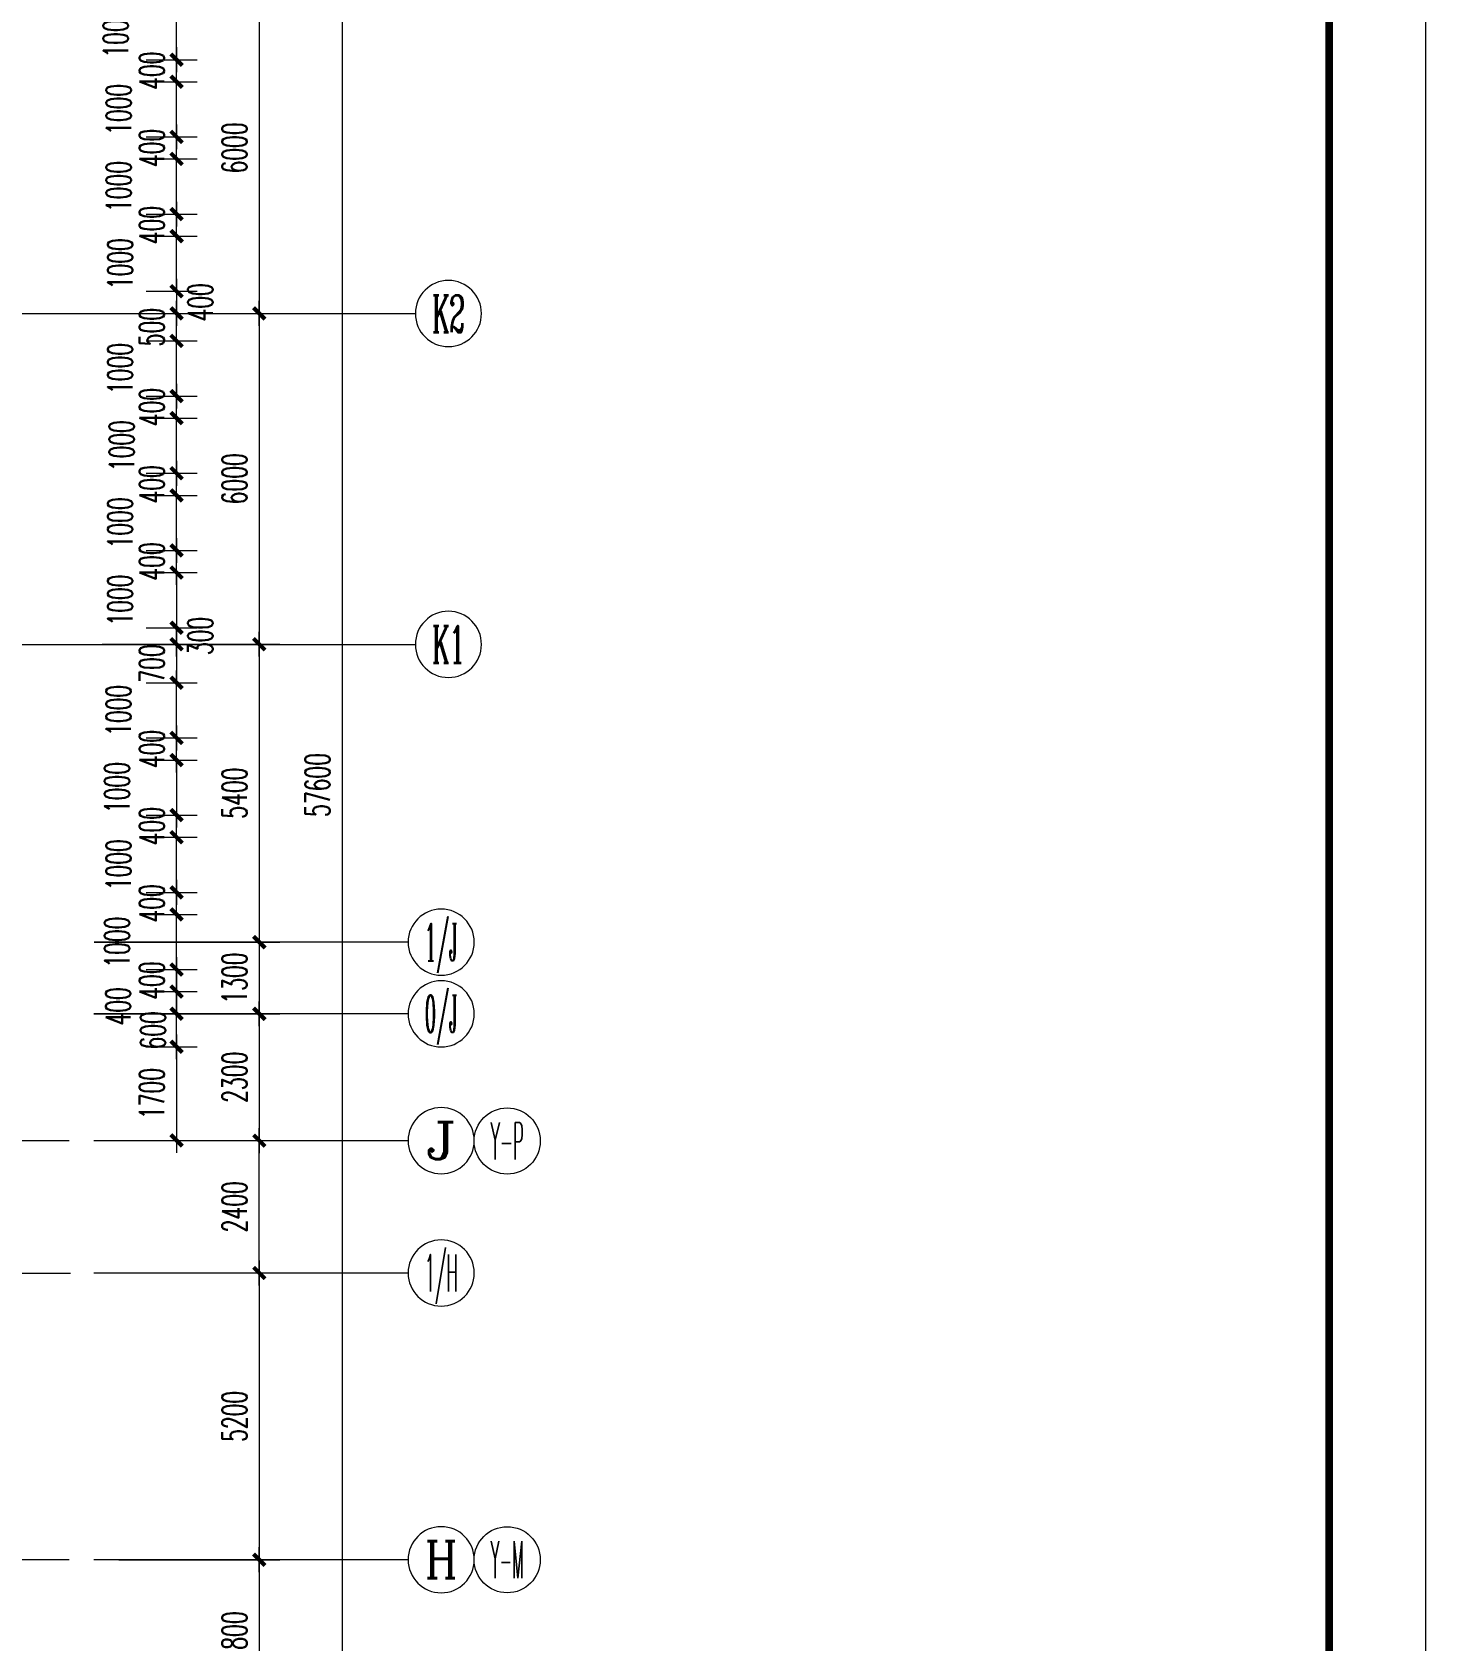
# Model space of a CAD drawing. Extents: x 1575758 to 1999219, y -897052 to -636879.
# Drawn here: x 1688034 to 1713314, y -806444 to -777270 of the extents above; entities that cross this region are included whole.
import ezdxf
from ezdxf.enums import TextEntityAlignment as Align

# ---------------------------------------------------------------- set-up
doc = ezdxf.new("R2010")
doc.units = 0
doc.header["$LTSCALE"] = 1500
doc.header["$MEASUREMENT"] = 0
doc.layers.get('0').update_dxf_attribs({"linetype": 'CONTINUOUS', "lineweight": 5})
doc.layers.get('DEFPOINTS').update_dxf_attribs({"linetype": 'CONTINUOUS', "lineweight": 5})
for name, color, linetype, lineweight in [('AXIS', 7, 'CONTINUOUS', 5), ('AXIS_TEXT', 7, 'CONTINUOUS', 5), ('PUB_DIM', 7, 'CONTINUOUS', 5)]:
    doc.layers.add(name, color=color, linetype=linetype, lineweight=lineweight)
doc.styles.add('COMPLEX', font='COMPLEX')
doc.styles.add('DIM_FONT', font='romans.shx', dxfattribs={"width": 0.6})
doc.dimstyles.new('NORMAL', dxfattribs={"dimscale": 1.5, "dimtxt": 300, "dimasz": 1, "dimexe": 250, "dimexo": 300, "dimgap": 150, "dimtad": 1, "dimdec": 0, "dimdsep": 46, "dimtxsty": 'DIM_FONT', "dimblk1": '_DIMX', "dimblk2": '_DIMX', "dimsah": 1, "dimcen": 2.5, "dimdle": 0.3, "dimclrd": 256, "dimclre": 256, "dimclrt": 256, "dimadec": 0, "dimazin": 0, "dimtfac": 1, "dimtdec": 0, "dimtix": 1, "dimtmove": 2, "dimatfit": 3, "dimldrblk": '_DIMX', "dimfxl": 1, "dimtvp": 1, "dimtolj": 1, "dimtzin": 0, "dimlwd": -1, "dimlwe": -1, "dimarcsym": 0})

# ---------------------------------------------------------------- blocks, each defined once
blk = doc.blocks.new('_AXISO')
blk.add_circle((0, 0), 0.5)
at = {"layer": 'AXIS_TEXT', "style": 'COMPLEX', "width": 1.041667}
blk.add_attdef('A', text='', height=0.56, dxfattribs=at).set_placement((-0.25, -0.28), (0.25, -0.28), align=Align.FIT)
blk = doc.blocks.new('_DIMX')
blk.add_line((-150, 0), (150, 0))
at = {"const_width": 50}
blk.add_lwpolyline([(-70, -70), (70, 70)], dxfattribs=at)
blk = doc.blocks.new('*D704')
at = {"layer": 'DEFPOINTS', "color": 0, "lineweight": 5}
for p in [(1688854, -776370), (1688854, -782370), (1692154, -782370)]:
    blk.add_point(p, dxfattribs=at)
at = {"layer": 'PUB_DIM'}
for p, q in [((1689304, -776370), (1692529, -776370)), ((1692154, -776372), (1692154, -782369)), ((1689304, -782370), (1692529, -782370))]:
    blk.add_line(p, q, dxfattribs=at)
at = {"layer": 'PUB_DIM', "xscale": 1.5, "yscale": 1.5, "zscale": 1.5}
for p, rotation in [((1692154, -776370), 90), ((1692154, -782370), 270)]:
    blk.add_blockref('_DIMX', p, dxfattribs=dict(at, rotation=rotation))
at = {"layer": 'PUB_DIM', "insert": (1691704, -779370), "char_height": 450, "attachment_point": 5, "rotation": 90, "style": 'DIM_FONT'}
blk.add_mtext('\\A1;6000', dxfattribs=at)
blk = doc.blocks.new('*D705')
at = {"layer": 'DEFPOINTS', "color": 0, "lineweight": 5}
for p in [(1688854, -782370), (1688854, -788370), (1692154, -788370)]:
    blk.add_point(p, dxfattribs=at)
at = {"layer": 'PUB_DIM'}
for p, q in [((1689304, -782370), (1692529, -782370)), ((1692154, -782372), (1692154, -788369)), ((1689304, -788370), (1692529, -788370))]:
    blk.add_line(p, q, dxfattribs=at)
at = {"layer": 'PUB_DIM', "xscale": 1.5, "yscale": 1.5, "zscale": 1.5}
for p, rotation in [((1692154, -782370), 90), ((1692154, -788370), 270)]:
    blk.add_blockref('_DIMX', p, dxfattribs=dict(at, rotation=rotation))
at = {"layer": 'PUB_DIM', "insert": (1691704, -785370), "char_height": 450, "attachment_point": 5, "rotation": 90, "style": 'DIM_FONT'}
blk.add_mtext('\\A1;6000', dxfattribs=at)
blk = doc.blocks.new('*D706')
at = {"layer": 'DEFPOINTS', "color": 0, "lineweight": 5}
for p in [(1688854, -788370), (1688854, -793770), (1692154, -793770)]:
    blk.add_point(p, dxfattribs=at)
at = {"layer": 'PUB_DIM'}
for p, q in [((1689304, -788370), (1692529, -788370)), ((1692154, -788372), (1692154, -793769)), ((1689304, -793770), (1692529, -793770))]:
    blk.add_line(p, q, dxfattribs=at)
at = {"layer": 'PUB_DIM', "xscale": 1.5, "yscale": 1.5, "zscale": 1.5}
for p, rotation in [((1692154, -788370), 90), ((1692154, -793770), 270)]:
    blk.add_blockref('_DIMX', p, dxfattribs=dict(at, rotation=rotation))
at = {"layer": 'PUB_DIM', "insert": (1691704, -791070), "char_height": 450, "attachment_point": 5, "rotation": 90, "style": 'DIM_FONT'}
blk.add_mtext('\\A1;5400', dxfattribs=at)
blk = doc.blocks.new('*D821')
at = {"layer": 'DEFPOINTS', "color": 0, "lineweight": 5}
for p in [(1689654, -794270), (1690654, -794270), (1689654, -794670)]:
    blk.add_point(p, dxfattribs=at)
at = {"layer": 'PUB_DIM'}
for p, q in [((1690104, -794270), (1691029, -794270)), ((1690654, -794269), (1690654, -794267)), ((1690654, -794670), (1690654, -794270)), ((1690104, -794670), (1691029, -794670)), ((1690654, -794672), (1690654, -794673))]:
    blk.add_line(p, q, dxfattribs=at)
at = {"layer": 'PUB_DIM', "xscale": 1.5, "yscale": 1.5, "zscale": 1.5}
for p, rotation in [((1690654, -794270), 270), ((1690654, -794670), 90)]:
    blk.add_blockref('_DIMX', p, dxfattribs=dict(at, rotation=rotation))
at = {"layer": 'PUB_DIM', "insert": (1690204, -794470), "char_height": 450, "attachment_point": 5, "rotation": 90, "style": 'DIM_FONT'}
blk.add_mtext('\\A1;400', dxfattribs=at)
blk = doc.blocks.new('*D822')
at = {"layer": 'DEFPOINTS', "color": 0, "lineweight": 5}
for p in [(1689654, -793270), (1690654, -793270), (1689654, -794270)]:
    blk.add_point(p, dxfattribs=at)
at = {"layer": 'PUB_DIM'}
for p, q in [((1690104, -793270), (1691029, -793270)), ((1690654, -794269), (1690654, -793272)), ((1690104, -794270), (1691029, -794270))]:
    blk.add_line(p, q, dxfattribs=at)
at = {"layer": 'PUB_DIM', "xscale": 1.5, "yscale": 1.5, "zscale": 1.5}
for p, rotation in [((1690654, -793270), 90), ((1690654, -794270), 270)]:
    blk.add_blockref('_DIMX', p, dxfattribs=dict(at, rotation=rotation))
at = {"layer": 'PUB_DIM', "insert": (1689574, -793773), "char_height": 450, "attachment_point": 5, "rotation": 90, "style": 'DIM_FONT'}
blk.add_mtext('\\A1;1000', dxfattribs=at)
blk = doc.blocks.new('*D823')
at = {"layer": 'DEFPOINTS', "color": 0, "lineweight": 5}
for p in [(1689654, -792870), (1690654, -792870), (1689654, -793270)]:
    blk.add_point(p, dxfattribs=at)
at = {"layer": 'PUB_DIM'}
for p, q in [((1690104, -792870), (1691029, -792870)), ((1690654, -792869), (1690654, -792867)), ((1690654, -793270), (1690654, -792870)), ((1690104, -793270), (1691029, -793270)), ((1690654, -793272), (1690654, -793273))]:
    blk.add_line(p, q, dxfattribs=at)
at = {"layer": 'PUB_DIM', "xscale": 1.5, "yscale": 1.5, "zscale": 1.5}
for p, rotation in [((1690654, -792870), 270), ((1690654, -793270), 90)]:
    blk.add_blockref('_DIMX', p, dxfattribs=dict(at, rotation=rotation))
at = {"layer": 'PUB_DIM', "insert": (1690204, -793070), "char_height": 450, "attachment_point": 5, "rotation": 90, "style": 'DIM_FONT'}
blk.add_mtext('\\A1;400', dxfattribs=at)
blk = doc.blocks.new('*D824')
at = {"layer": 'DEFPOINTS', "color": 0, "lineweight": 5}
for p in [(1689654, -791870), (1690654, -791870), (1689654, -792870)]:
    blk.add_point(p, dxfattribs=at)
at = {"layer": 'PUB_DIM'}
for p, q in [((1690104, -791870), (1691029, -791870)), ((1690654, -792869), (1690654, -791872)), ((1690104, -792870), (1691029, -792870))]:
    blk.add_line(p, q, dxfattribs=at)
at = {"layer": 'PUB_DIM', "xscale": 1.5, "yscale": 1.5, "zscale": 1.5}
for p, rotation in [((1690654, -791870), 90), ((1690654, -792870), 270)]:
    blk.add_blockref('_DIMX', p, dxfattribs=dict(at, rotation=rotation))
at = {"layer": 'PUB_DIM', "insert": (1689601, -792370), "char_height": 450, "attachment_point": 5, "rotation": 90, "style": 'DIM_FONT'}
blk.add_mtext('\\A1;1000', dxfattribs=at)
blk = doc.blocks.new('*D825')
at = {"layer": 'DEFPOINTS', "color": 0, "lineweight": 5}
for p in [(1689654, -791470), (1690654, -791470), (1689654, -791870)]:
    blk.add_point(p, dxfattribs=at)
at = {"layer": 'PUB_DIM'}
for p, q in [((1690104, -791470), (1691029, -791470)), ((1690654, -791469), (1690654, -791467)), ((1690654, -791870), (1690654, -791470)), ((1690104, -791870), (1691029, -791870)), ((1690654, -791872), (1690654, -791873))]:
    blk.add_line(p, q, dxfattribs=at)
at = {"layer": 'PUB_DIM', "xscale": 1.5, "yscale": 1.5, "zscale": 1.5}
for p, rotation in [((1690654, -791470), 270), ((1690654, -791870), 90)]:
    blk.add_blockref('_DIMX', p, dxfattribs=dict(at, rotation=rotation))
at = {"layer": 'PUB_DIM', "insert": (1690204, -791670), "char_height": 450, "attachment_point": 5, "rotation": 90, "style": 'DIM_FONT'}
blk.add_mtext('\\A1;400', dxfattribs=at)
blk = doc.blocks.new('*D826')
at = {"layer": 'DEFPOINTS', "color": 0, "lineweight": 5}
for p in [(1689654, -790070), (1690654, -790070), (1689654, -790470)]:
    blk.add_point(p, dxfattribs=at)
at = {"layer": 'PUB_DIM'}
for p, q in [((1690104, -790070), (1691029, -790070)), ((1690654, -790069), (1690654, -790067)), ((1690654, -790470), (1690654, -790070)), ((1690104, -790470), (1691029, -790470)), ((1690654, -790472), (1690654, -790473))]:
    blk.add_line(p, q, dxfattribs=at)
at = {"layer": 'PUB_DIM', "xscale": 1.5, "yscale": 1.5, "zscale": 1.5}
for p, rotation in [((1690654, -790070), 270), ((1690654, -790470), 90)]:
    blk.add_blockref('_DIMX', p, dxfattribs=dict(at, rotation=rotation))
at = {"layer": 'PUB_DIM', "insert": (1690204, -790270), "char_height": 450, "attachment_point": 5, "rotation": 90, "style": 'DIM_FONT'}
blk.add_mtext('\\A1;400', dxfattribs=at)
blk = doc.blocks.new('*D827')
at = {"layer": 'DEFPOINTS', "color": 0, "lineweight": 5}
for p in [(1689654, -789070), (1690654, -789070), (1689654, -790070)]:
    blk.add_point(p, dxfattribs=at)
at = {"layer": 'PUB_DIM'}
for p, q in [((1690104, -789070), (1691029, -789070)), ((1690654, -790069), (1690654, -789072)), ((1690104, -790070), (1691029, -790070))]:
    blk.add_line(p, q, dxfattribs=at)
at = {"layer": 'PUB_DIM', "xscale": 1.5, "yscale": 1.5, "zscale": 1.5}
for p, rotation in [((1690654, -789070), 90), ((1690654, -790070), 270)]:
    blk.add_blockref('_DIMX', p, dxfattribs=dict(at, rotation=rotation))
at = {"layer": 'PUB_DIM', "insert": (1689601, -789570), "char_height": 450, "attachment_point": 5, "rotation": 90, "style": 'DIM_FONT'}
blk.add_mtext('\\A1;1000', dxfattribs=at)
blk = doc.blocks.new('*D828')
at = {"layer": 'DEFPOINTS', "color": 0, "lineweight": 5}
for p in [(1689654, -788070), (1690654, -788070), (1689654, -788370)]:
    blk.add_point(p, dxfattribs=at)
at = {"layer": 'PUB_DIM'}
for p, q in [((1690104, -788070), (1691029, -788070)), ((1690654, -788069), (1690654, -788067)), ((1690654, -788370), (1690654, -788070)), ((1690104, -788370), (1691029, -788370)), ((1690654, -788372), (1690654, -788373))]:
    blk.add_line(p, q, dxfattribs=at)
at = {"layer": 'PUB_DIM', "xscale": 1.5, "yscale": 1.5, "zscale": 1.5}
for p, rotation in [((1690654, -788070), 270), ((1690654, -788370), 90)]:
    blk.add_blockref('_DIMX', p, dxfattribs=dict(at, rotation=rotation))
at = {"layer": 'PUB_DIM', "insert": (1691086, -788220), "char_height": 450, "attachment_point": 5, "rotation": 90, "style": 'DIM_FONT'}
blk.add_mtext('\\A1;300', dxfattribs=at)
blk = doc.blocks.new('*D829')
at = {"layer": 'DEFPOINTS', "color": 0, "lineweight": 5}
for p in [(1689654, -786670), (1690654, -786670), (1689654, -787070)]:
    blk.add_point(p, dxfattribs=at)
at = {"layer": 'PUB_DIM'}
for p, q in [((1690104, -786670), (1691029, -786670)), ((1690654, -786669), (1690654, -786667)), ((1690654, -787070), (1690654, -786670)), ((1690104, -787070), (1691029, -787070)), ((1690654, -787072), (1690654, -787073))]:
    blk.add_line(p, q, dxfattribs=at)
at = {"layer": 'PUB_DIM', "xscale": 1.5, "yscale": 1.5, "zscale": 1.5}
for p, rotation in [((1690654, -786670), 270), ((1690654, -787070), 90)]:
    blk.add_blockref('_DIMX', p, dxfattribs=dict(at, rotation=rotation))
at = {"layer": 'PUB_DIM', "insert": (1690204, -786870), "char_height": 450, "attachment_point": 5, "rotation": 90, "style": 'DIM_FONT'}
blk.add_mtext('\\A1;400', dxfattribs=at)
blk = doc.blocks.new('*D830')
at = {"layer": 'DEFPOINTS', "color": 0, "lineweight": 5}
for p in [(1689654, -785670), (1690654, -785670), (1689654, -786670)]:
    blk.add_point(p, dxfattribs=at)
at = {"layer": 'PUB_DIM'}
for p, q in [((1690104, -785670), (1691029, -785670)), ((1690654, -786669), (1690654, -785672)), ((1690104, -786670), (1691029, -786670))]:
    blk.add_line(p, q, dxfattribs=at)
at = {"layer": 'PUB_DIM', "xscale": 1.5, "yscale": 1.5, "zscale": 1.5}
for p, rotation in [((1690654, -785670), 90), ((1690654, -786670), 270)]:
    blk.add_blockref('_DIMX', p, dxfattribs=dict(at, rotation=rotation))
at = {"layer": 'PUB_DIM', "insert": (1689629, -786170), "char_height": 450, "attachment_point": 5, "rotation": 90, "style": 'DIM_FONT'}
blk.add_mtext('\\A1;1000', dxfattribs=at)
blk = doc.blocks.new('*D831')
at = {"layer": 'DEFPOINTS', "color": 0, "lineweight": 5}
for p in [(1689654, -785270), (1690654, -785270), (1689654, -785670)]:
    blk.add_point(p, dxfattribs=at)
at = {"layer": 'PUB_DIM'}
for p, q in [((1690104, -785270), (1691029, -785270)), ((1690654, -785269), (1690654, -785267)), ((1690654, -785670), (1690654, -785270)), ((1690104, -785670), (1691029, -785670)), ((1690654, -785672), (1690654, -785673))]:
    blk.add_line(p, q, dxfattribs=at)
at = {"layer": 'PUB_DIM', "xscale": 1.5, "yscale": 1.5, "zscale": 1.5}
for p, rotation in [((1690654, -785270), 270), ((1690654, -785670), 90)]:
    blk.add_blockref('_DIMX', p, dxfattribs=dict(at, rotation=rotation))
at = {"layer": 'PUB_DIM', "insert": (1690204, -785470), "char_height": 450, "attachment_point": 5, "rotation": 90, "style": 'DIM_FONT'}
blk.add_mtext('\\A1;400', dxfattribs=at)
blk = doc.blocks.new('*D832')
at = {"layer": 'DEFPOINTS', "color": 0, "lineweight": 5}
for p in [(1689654, -784270), (1690654, -784270), (1689654, -785270)]:
    blk.add_point(p, dxfattribs=at)
at = {"layer": 'PUB_DIM'}
for p, q in [((1690104, -784270), (1691029, -784270)), ((1690654, -785269), (1690654, -784272)), ((1690104, -785270), (1691029, -785270))]:
    blk.add_line(p, q, dxfattribs=at)
at = {"layer": 'PUB_DIM', "xscale": 1.5, "yscale": 1.5, "zscale": 1.5}
for p, rotation in [((1690654, -784270), 90), ((1690654, -785270), 270)]:
    blk.add_blockref('_DIMX', p, dxfattribs=dict(at, rotation=rotation))
at = {"layer": 'PUB_DIM', "insert": (1689657, -784770), "char_height": 450, "attachment_point": 5, "rotation": 90, "style": 'DIM_FONT'}
blk.add_mtext('\\A1;1000', dxfattribs=at)
blk = doc.blocks.new('*D833')
at = {"layer": 'DEFPOINTS', "color": 0, "lineweight": 5}
for p in [(1689654, -783870), (1690654, -783870), (1689654, -784270)]:
    blk.add_point(p, dxfattribs=at)
at = {"layer": 'PUB_DIM'}
for p, q in [((1690104, -783870), (1691029, -783870)), ((1690654, -783869), (1690654, -783867)), ((1690654, -784270), (1690654, -783870)), ((1690104, -784270), (1691029, -784270)), ((1690654, -784272), (1690654, -784273))]:
    blk.add_line(p, q, dxfattribs=at)
at = {"layer": 'PUB_DIM', "xscale": 1.5, "yscale": 1.5, "zscale": 1.5}
for p, rotation in [((1690654, -783870), 270), ((1690654, -784270), 90)]:
    blk.add_blockref('_DIMX', p, dxfattribs=dict(at, rotation=rotation))
at = {"layer": 'PUB_DIM', "insert": (1690204, -784070), "char_height": 450, "attachment_point": 5, "rotation": 90, "style": 'DIM_FONT'}
blk.add_mtext('\\A1;400', dxfattribs=at)
blk = doc.blocks.new('*D834')
at = {"layer": 'DEFPOINTS', "color": 0, "lineweight": 5}
for p in [(1689654, -782870), (1690654, -782870), (1689654, -783870)]:
    blk.add_point(p, dxfattribs=at)
at = {"layer": 'PUB_DIM'}
for p, q in [((1690104, -782870), (1691029, -782870)), ((1690654, -783869), (1690654, -782872)), ((1690104, -783870), (1691029, -783870))]:
    blk.add_line(p, q, dxfattribs=at)
at = {"layer": 'PUB_DIM', "xscale": 1.5, "yscale": 1.5, "zscale": 1.5}
for p, rotation in [((1690654, -782870), 90), ((1690654, -783870), 270)]:
    blk.add_blockref('_DIMX', p, dxfattribs=dict(at, rotation=rotation))
at = {"layer": 'PUB_DIM', "insert": (1689629, -783370), "char_height": 450, "attachment_point": 5, "rotation": 90, "style": 'DIM_FONT'}
blk.add_mtext('\\A1;1000', dxfattribs=at)
blk = doc.blocks.new('*D835')
at = {"layer": 'DEFPOINTS', "color": 0, "lineweight": 5}
for p in [(1689654, -782370), (1690654, -782370), (1689654, -782870)]:
    blk.add_point(p, dxfattribs=at)
at = {"layer": 'PUB_DIM'}
for p, q in [((1690104, -782370), (1691029, -782370)), ((1690654, -782369), (1690654, -782367)), ((1690654, -782870), (1690654, -782370)), ((1690104, -782870), (1691029, -782870)), ((1690654, -782872), (1690654, -782873))]:
    blk.add_line(p, q, dxfattribs=at)
at = {"layer": 'PUB_DIM', "xscale": 1.5, "yscale": 1.5, "zscale": 1.5}
for p, rotation in [((1690654, -782370), 270), ((1690654, -782870), 90)]:
    blk.add_blockref('_DIMX', p, dxfattribs=dict(at, rotation=rotation))
at = {"layer": 'PUB_DIM', "insert": (1690204, -782620), "char_height": 450, "attachment_point": 5, "rotation": 90, "style": 'DIM_FONT'}
blk.add_mtext('\\A1;500', dxfattribs=at)
blk = doc.blocks.new('*D836')
at = {"layer": 'DEFPOINTS', "color": 0, "lineweight": 5}
for p in [(1689654, -780970), (1690654, -780970), (1689654, -781970)]:
    blk.add_point(p, dxfattribs=at)
at = {"layer": 'PUB_DIM'}
for p, q in [((1690104, -780970), (1691029, -780970)), ((1690654, -781969), (1690654, -780972)), ((1690104, -781970), (1691029, -781970))]:
    blk.add_line(p, q, dxfattribs=at)
at = {"layer": 'PUB_DIM', "xscale": 1.5, "yscale": 1.5, "zscale": 1.5}
for p, rotation in [((1690654, -780970), 90), ((1690654, -781970), 270)]:
    blk.add_blockref('_DIMX', p, dxfattribs=dict(at, rotation=rotation))
at = {"layer": 'PUB_DIM', "insert": (1689630, -781470), "char_height": 450, "attachment_point": 5, "rotation": 90, "style": 'DIM_FONT'}
blk.add_mtext('\\A1;1000', dxfattribs=at)
blk = doc.blocks.new('*D837')
at = {"layer": 'DEFPOINTS', "color": 0, "lineweight": 5}
for p in [(1689654, -780570), (1690654, -780570), (1689654, -780970)]:
    blk.add_point(p, dxfattribs=at)
at = {"layer": 'PUB_DIM'}
for p, q in [((1690104, -780570), (1691029, -780570)), ((1690654, -780569), (1690654, -780567)), ((1690654, -780970), (1690654, -780570)), ((1690104, -780970), (1691029, -780970)), ((1690654, -780972), (1690654, -780973))]:
    blk.add_line(p, q, dxfattribs=at)
at = {"layer": 'PUB_DIM', "xscale": 1.5, "yscale": 1.5, "zscale": 1.5}
for p, rotation in [((1690654, -780570), 270), ((1690654, -780970), 90)]:
    blk.add_blockref('_DIMX', p, dxfattribs=dict(at, rotation=rotation))
at = {"layer": 'PUB_DIM', "insert": (1690204, -780770), "char_height": 450, "attachment_point": 5, "rotation": 90, "style": 'DIM_FONT'}
blk.add_mtext('\\A1;400', dxfattribs=at)
blk = doc.blocks.new('*D838')
at = {"layer": 'DEFPOINTS', "color": 0, "lineweight": 5}
for p in [(1689654, -779570), (1690654, -779570), (1689654, -780570)]:
    blk.add_point(p, dxfattribs=at)
at = {"layer": 'PUB_DIM'}
for p, q in [((1690104, -779570), (1691029, -779570)), ((1690654, -780569), (1690654, -779572)), ((1690104, -780570), (1691029, -780570))]:
    blk.add_line(p, q, dxfattribs=at)
at = {"layer": 'PUB_DIM', "xscale": 1.5, "yscale": 1.5, "zscale": 1.5}
for p, rotation in [((1690654, -779570), 90), ((1690654, -780570), 270)]:
    blk.add_blockref('_DIMX', p, dxfattribs=dict(at, rotation=rotation))
at = {"layer": 'PUB_DIM', "insert": (1689603, -780070), "char_height": 450, "attachment_point": 5, "rotation": 90, "style": 'DIM_FONT'}
blk.add_mtext('\\A1;1000', dxfattribs=at)
blk = doc.blocks.new('*D839')
at = {"layer": 'DEFPOINTS', "color": 0, "lineweight": 5}
for p in [(1689654, -779170), (1690654, -779170), (1689654, -779570)]:
    blk.add_point(p, dxfattribs=at)
at = {"layer": 'PUB_DIM'}
for p, q in [((1690104, -779170), (1691029, -779170)), ((1690654, -779169), (1690654, -779167)), ((1690654, -779570), (1690654, -779170)), ((1690104, -779570), (1691029, -779570)), ((1690654, -779572), (1690654, -779573))]:
    blk.add_line(p, q, dxfattribs=at)
at = {"layer": 'PUB_DIM', "xscale": 1.5, "yscale": 1.5, "zscale": 1.5}
for p, rotation in [((1690654, -779170), 270), ((1690654, -779570), 90)]:
    blk.add_blockref('_DIMX', p, dxfattribs=dict(at, rotation=rotation))
at = {"layer": 'PUB_DIM', "insert": (1690204, -779370), "char_height": 450, "attachment_point": 5, "rotation": 90, "style": 'DIM_FONT'}
blk.add_mtext('\\A1;400', dxfattribs=at)
blk = doc.blocks.new('*D840')
at = {"layer": 'DEFPOINTS', "color": 0, "lineweight": 5}
for p in [(1689654, -778170), (1690654, -778170), (1689654, -779170)]:
    blk.add_point(p, dxfattribs=at)
at = {"layer": 'PUB_DIM'}
for p, q in [((1690104, -778170), (1691029, -778170)), ((1690654, -779169), (1690654, -778172)), ((1690104, -779170), (1691029, -779170))]:
    blk.add_line(p, q, dxfattribs=at)
at = {"layer": 'PUB_DIM', "xscale": 1.5, "yscale": 1.5, "zscale": 1.5}
for p, rotation in [((1690654, -778170), 90), ((1690654, -779170), 270)]:
    blk.add_blockref('_DIMX', p, dxfattribs=dict(at, rotation=rotation))
at = {"layer": 'PUB_DIM', "insert": (1689603, -778670), "char_height": 450, "attachment_point": 5, "rotation": 90, "style": 'DIM_FONT'}
blk.add_mtext('\\A1;1000', dxfattribs=at)
blk = doc.blocks.new('*D841')
at = {"layer": 'DEFPOINTS', "color": 0, "lineweight": 5}
for p in [(1689654, -777770), (1690654, -777770), (1689654, -778170)]:
    blk.add_point(p, dxfattribs=at)
at = {"layer": 'PUB_DIM'}
for p, q in [((1690104, -777770), (1691029, -777770)), ((1690654, -777769), (1690654, -777767)), ((1690654, -778170), (1690654, -777770)), ((1690104, -778170), (1691029, -778170)), ((1690654, -778172), (1690654, -778173))]:
    blk.add_line(p, q, dxfattribs=at)
at = {"layer": 'PUB_DIM', "xscale": 1.5, "yscale": 1.5, "zscale": 1.5}
for p, rotation in [((1690654, -777770), 270), ((1690654, -778170), 90)]:
    blk.add_blockref('_DIMX', p, dxfattribs=dict(at, rotation=rotation))
at = {"layer": 'PUB_DIM', "insert": (1690204, -777970), "char_height": 450, "attachment_point": 5, "rotation": 90, "style": 'DIM_FONT'}
blk.add_mtext('\\A1;400', dxfattribs=at)
blk = doc.blocks.new('*D842')
at = {"layer": 'DEFPOINTS', "color": 0, "lineweight": 5}
for p in [(1689654, -776770), (1690654, -776770), (1689654, -777770)]:
    blk.add_point(p, dxfattribs=at)
at = {"layer": 'PUB_DIM'}
for p, q in [((1690104, -776770), (1691029, -776770)), ((1690654, -777769), (1690654, -776772)), ((1690104, -777770), (1691029, -777770))]:
    blk.add_line(p, q, dxfattribs=at)
at = {"layer": 'PUB_DIM', "xscale": 1.5, "yscale": 1.5, "zscale": 1.5}
for p, rotation in [((1690654, -776770), 90), ((1690654, -777770), 270)]:
    blk.add_blockref('_DIMX', p, dxfattribs=dict(at, rotation=rotation))
at = {"layer": 'PUB_DIM', "insert": (1689548, -777270), "char_height": 450, "attachment_point": 5, "rotation": 90, "style": 'DIM_FONT'}
blk.add_mtext('\\A1;1000', dxfattribs=at)
blk = doc.blocks.new('*D852')
at = {"layer": 'DEFPOINTS', "color": 0, "lineweight": 5}
for p in [(1689654, -794670), (1689654, -795070), (1690654, -795070)]:
    blk.add_point(p, dxfattribs=at)
at = {"layer": 'PUB_DIM'}
for p, q in [((1690104, -794670), (1691029, -794670)), ((1690654, -794669), (1690654, -794667)), ((1690654, -794670), (1690654, -795070)), ((1690104, -795070), (1691029, -795070)), ((1690654, -795072), (1690654, -795073))]:
    blk.add_line(p, q, dxfattribs=at)
at = {"layer": 'PUB_DIM', "xscale": 1.5, "yscale": 1.5, "zscale": 1.5}
for p, rotation in [((1690654, -794670), 270), ((1690654, -795070), 90)]:
    blk.add_blockref('_DIMX', p, dxfattribs=dict(at, rotation=rotation))
at = {"layer": 'PUB_DIM', "insert": (1689593, -794938), "char_height": 450, "attachment_point": 5, "rotation": 90, "style": 'DIM_FONT'}
blk.add_mtext('\\A1;400', dxfattribs=at)
blk = doc.blocks.new('*D853')
at = {"layer": 'DEFPOINTS', "color": 0, "lineweight": 5}
for p in [(1689654, -795669), (1689654, -797369), (1690654, -797369)]:
    blk.add_point(p, dxfattribs=at)
at = {"layer": 'PUB_DIM'}
for p, q in [((1690104, -795669), (1691029, -795669)), ((1690654, -795670), (1690654, -797367)), ((1690104, -797369), (1691029, -797369))]:
    blk.add_line(p, q, dxfattribs=at)
at = {"layer": 'PUB_DIM', "xscale": 1.5, "yscale": 1.5, "zscale": 1.5}
for p, rotation in [((1690654, -795669), 90), ((1690654, -797369), 270)]:
    blk.add_blockref('_DIMX', p, dxfattribs=dict(at, rotation=rotation))
at = {"layer": 'PUB_DIM', "insert": (1690204, -796519), "char_height": 450, "attachment_point": 5, "rotation": 90, "style": 'DIM_FONT'}
blk.add_mtext('\\A1;1700', dxfattribs=at)
blk = doc.blocks.new('*D860')
at = {"layer": 'DEFPOINTS', "color": 0, "lineweight": 5}
for p in [(1688709, -793773), (1689154, -795073), (1692154, -795073)]:
    blk.add_point(p, dxfattribs=at)
at = {"layer": 'PUB_DIM'}
for p, q in [((1689159, -793773), (1692529, -793773)), ((1692154, -793772), (1692154, -793770)), ((1692154, -793773), (1692154, -795073)), ((1689604, -795073), (1692529, -795073)), ((1692154, -795075), (1692154, -795076))]:
    blk.add_line(p, q, dxfattribs=at)
at = {"layer": 'PUB_DIM', "xscale": 1.5, "yscale": 1.5, "zscale": 1.5}
for p, rotation in [((1692154, -793773), 270), ((1692154, -795073), 90)]:
    blk.add_blockref('_DIMX', p, dxfattribs=dict(at, rotation=rotation))
at = {"layer": 'PUB_DIM', "insert": (1691704, -794423), "char_height": 450, "attachment_point": 5, "rotation": 90, "style": 'DIM_FONT'}
blk.add_mtext('\\A1;1300', dxfattribs=at)
blk = doc.blocks.new('*D861')
at = {"layer": 'DEFPOINTS', "color": 0, "lineweight": 5}
for p in [(1689154, -799773), (1689154, -804973), (1692154, -804973)]:
    blk.add_point(p, dxfattribs=at)
at = {"layer": 'PUB_DIM'}
for p, q in [((1689604, -799773), (1692529, -799773)), ((1692154, -799775), (1692154, -804972)), ((1689604, -804973), (1692529, -804973))]:
    blk.add_line(p, q, dxfattribs=at)
at = {"layer": 'PUB_DIM', "xscale": 1.5, "yscale": 1.5, "zscale": 1.5}
for p, rotation in [((1692154, -799773), 90), ((1692154, -804973), 270)]:
    blk.add_blockref('_DIMX', p, dxfattribs=dict(at, rotation=rotation))
at = {"layer": 'PUB_DIM', "insert": (1691704, -802373), "char_height": 450, "attachment_point": 5, "rotation": 90, "style": 'DIM_FONT'}
blk.add_mtext('\\A1;5200', dxfattribs=at)
blk = doc.blocks.new('*D862')
at = {"layer": 'DEFPOINTS', "color": 0, "lineweight": 5}
for p in [(1689154, -804973), (1689154, -807773), (1692154, -807773)]:
    blk.add_point(p, dxfattribs=at)
at = {"layer": 'PUB_DIM'}
for p, q in [((1689604, -804973), (1692529, -804973)), ((1692154, -804975), (1692154, -807772)), ((1689604, -807773), (1692529, -807773))]:
    blk.add_line(p, q, dxfattribs=at)
at = {"layer": 'PUB_DIM', "xscale": 1.5, "yscale": 1.5, "zscale": 1.5}
for p, rotation in [((1692154, -804973), 90), ((1692154, -807773), 270)]:
    blk.add_blockref('_DIMX', p, dxfattribs=dict(at, rotation=rotation))
at = {"layer": 'PUB_DIM', "insert": (1691704, -806373), "char_height": 450, "attachment_point": 5, "rotation": 90, "style": 'DIM_FONT'}
blk.add_mtext('\\A1;2800', dxfattribs=at)
blk = doc.blocks.new('*D869')
at = {"layer": 'DEFPOINTS', "color": 0, "lineweight": 5}
for p in [(1690209, -762123), (1690209, -819723), (1693659, -819723)]:
    blk.add_point(p, dxfattribs=at)
at = {"layer": 'PUB_DIM'}
for p, q in [((1690659, -762123), (1694034, -762123)), ((1693659, -762125), (1693659, -819722)), ((1690659, -819723), (1694034, -819723))]:
    blk.add_line(p, q, dxfattribs=at)
at = {"layer": 'PUB_DIM', "xscale": 1.5, "yscale": 1.5, "zscale": 1.5}
for p, rotation in [((1693659, -762123), 90), ((1693659, -819723), 270)]:
    blk.add_blockref('_DIMX', p, dxfattribs=dict(at, rotation=rotation))
at = {"layer": 'PUB_DIM', "insert": (1693209, -790923), "char_height": 450, "attachment_point": 5, "rotation": 90, "style": 'DIM_FONT'}
blk.add_mtext('\\A1;57600', dxfattribs=at)
blk = doc.blocks.new('*D952')
at = {"layer": 'DEFPOINTS', "color": 0, "lineweight": 5}
for p in [(1688704, -797373), (1692154, -797373), (1688704, -799773)]:
    blk.add_point(p, dxfattribs=at)
at = {"layer": 'PUB_DIM'}
for p, q in [((1689154, -797373), (1692529, -797373)), ((1692154, -799772), (1692154, -797375)), ((1689154, -799773), (1692529, -799773))]:
    blk.add_line(p, q, dxfattribs=at)
at = {"layer": 'PUB_DIM', "xscale": 1.5, "yscale": 1.5, "zscale": 1.5}
for p, rotation in [((1692154, -797373), 90), ((1692154, -799773), 270)]:
    blk.add_blockref('_DIMX', p, dxfattribs=dict(at, rotation=rotation))
at = {"layer": 'PUB_DIM', "insert": (1691704, -798573), "char_height": 450, "attachment_point": 5, "rotation": 90, "style": 'DIM_FONT'}
blk.add_mtext('\\A1;2400', dxfattribs=at)
blk = doc.blocks.new('*D953')
at = {"layer": 'DEFPOINTS', "color": 0, "lineweight": 5}
for p in [(1688704, -795073), (1688704, -797373), (1692154, -797373)]:
    blk.add_point(p, dxfattribs=at)
at = {"layer": 'PUB_DIM'}
for p, q in [((1689154, -795073), (1692529, -795073)), ((1692154, -795075), (1692154, -797372)), ((1689154, -797373), (1692529, -797373))]:
    blk.add_line(p, q, dxfattribs=at)
at = {"layer": 'PUB_DIM', "xscale": 1.5, "yscale": 1.5, "zscale": 1.5}
for p, rotation in [((1692154, -795073), 90), ((1692154, -797373), 270)]:
    blk.add_blockref('_DIMX', p, dxfattribs=dict(at, rotation=rotation))
at = {"layer": 'PUB_DIM', "insert": (1691704, -796223), "char_height": 450, "attachment_point": 5, "rotation": 90, "style": 'DIM_FONT'}
blk.add_mtext('\\A1;2300', dxfattribs=at)
blk = doc.blocks.new('*D997')
at = {"layer": 'DEFPOINTS', "color": 0, "lineweight": 5}
for p in [(1689654, -781970), (1689654, -782370), (1690654, -782370)]:
    blk.add_point(p, dxfattribs=at)
at = {"layer": 'PUB_DIM'}
for p, q in [((1690104, -781970), (1691029, -781970)), ((1690654, -781969), (1690654, -781967)), ((1690654, -781970), (1690654, -782370)), ((1690104, -782370), (1691029, -782370)), ((1690654, -782372), (1690654, -782373))]:
    blk.add_line(p, q, dxfattribs=at)
at = {"layer": 'PUB_DIM', "xscale": 1.5, "yscale": 1.5, "zscale": 1.5}
for p, rotation in [((1690654, -781970), 270), ((1690654, -782370), 90)]:
    blk.add_blockref('_DIMX', p, dxfattribs=dict(at, rotation=rotation))
at = {"layer": 'PUB_DIM', "insert": (1691086, -782170), "char_height": 450, "attachment_point": 5, "rotation": 90, "style": 'DIM_FONT'}
blk.add_mtext('\\A1;400', dxfattribs=at)
blk = doc.blocks.new('*D998')
at = {"layer": 'DEFPOINTS', "color": 0, "lineweight": 5}
for p in [(1689654, -788370), (1689654, -789070), (1690654, -789070)]:
    blk.add_point(p, dxfattribs=at)
at = {"layer": 'PUB_DIM'}
for p, q in [((1690104, -788370), (1691029, -788370)), ((1690654, -788369), (1690654, -788367)), ((1690654, -788370), (1690654, -789070)), ((1690104, -789070), (1691029, -789070)), ((1690654, -789072), (1690654, -789073))]:
    blk.add_line(p, q, dxfattribs=at)
at = {"layer": 'PUB_DIM', "xscale": 1.5, "yscale": 1.5, "zscale": 1.5}
for p, rotation in [((1690654, -788370), 270), ((1690654, -789070), 90)]:
    blk.add_blockref('_DIMX', p, dxfattribs=dict(at, rotation=rotation))
at = {"layer": 'PUB_DIM', "insert": (1690204, -788720), "char_height": 450, "attachment_point": 5, "rotation": 90, "style": 'DIM_FONT'}
blk.add_mtext('\\A1;700', dxfattribs=at)
blk = doc.blocks.new('*D999')
at = {"layer": 'DEFPOINTS', "color": 0, "lineweight": 5}
for p in [(1689654, -795070), (1690654, -795070), (1689654, -795670)]:
    blk.add_point(p, dxfattribs=at)
at = {"layer": 'PUB_DIM'}
for p, q in [((1690104, -795070), (1691029, -795070)), ((1690654, -795669), (1690654, -795072)), ((1690104, -795670), (1691029, -795670))]:
    blk.add_line(p, q, dxfattribs=at)
at = {"layer": 'PUB_DIM', "xscale": 1.5, "yscale": 1.5, "zscale": 1.5}
for p, rotation in [((1690654, -795070), 90), ((1690654, -795670), 270)]:
    blk.add_blockref('_DIMX', p, dxfattribs=dict(at, rotation=rotation))
at = {"layer": 'PUB_DIM', "insert": (1690227, -795373), "char_height": 450, "attachment_point": 5, "rotation": 90, "style": 'DIM_FONT'}
blk.add_mtext('\\A1;600', dxfattribs=at)
blk = doc.blocks.new('*D1000')
at = {"layer": 'DEFPOINTS', "color": 0, "lineweight": 5}
for p in [(1689654, -787070), (1689654, -788070), (1690654, -788070)]:
    blk.add_point(p, dxfattribs=at)
at = {"layer": 'PUB_DIM'}
for p, q in [((1690104, -787070), (1691029, -787070)), ((1690654, -787072), (1690654, -788069)), ((1690104, -788070), (1691029, -788070))]:
    blk.add_line(p, q, dxfattribs=at)
at = {"layer": 'PUB_DIM', "xscale": 1.5, "yscale": 1.5, "zscale": 1.5}
for p, rotation in [((1690654, -787070), 90), ((1690654, -788070), 270)]:
    blk.add_blockref('_DIMX', p, dxfattribs=dict(at, rotation=rotation))
at = {"layer": 'PUB_DIM', "insert": (1689629, -787570), "char_height": 450, "attachment_point": 5, "rotation": 90, "style": 'DIM_FONT'}
blk.add_mtext('\\A1;1000', dxfattribs=at)
blk = doc.blocks.new('*D1001')
at = {"layer": 'DEFPOINTS', "color": 0, "lineweight": 5}
for p in [(1689654, -790470), (1689654, -791470), (1690654, -791470)]:
    blk.add_point(p, dxfattribs=at)
at = {"layer": 'PUB_DIM'}
for p, q in [((1690104, -790470), (1691029, -790470)), ((1690654, -790472), (1690654, -791469)), ((1690104, -791470), (1691029, -791470))]:
    blk.add_line(p, q, dxfattribs=at)
at = {"layer": 'PUB_DIM', "xscale": 1.5, "yscale": 1.5, "zscale": 1.5}
for p, rotation in [((1690654, -790470), 90), ((1690654, -791470), 270)]:
    blk.add_blockref('_DIMX', p, dxfattribs=dict(at, rotation=rotation))
at = {"layer": 'PUB_DIM', "insert": (1689574, -790970), "char_height": 450, "attachment_point": 5, "rotation": 90, "style": 'DIM_FONT'}
blk.add_mtext('\\A1;1000', dxfattribs=at)

msp = doc.modelspace()

# ---------------------------------------------------------------- linework, layer by layer
at = {"layer": 'AXIS', "color": 250}
msp.add_lwpolyline([(1576593.4, -746283.4), (1576593.4, -847596.8), (1713313.9, -847596.8), (1713313.9, -746283.4)], close=True, dxfattribs=at)
at = {"layer": 'AXIS', "color": 0, "const_width": 140.2}
msp.add_lwpolyline([(1578346.2, -748036.2), (1578346.2, -845844), (1711561.1, -845844), (1711561.1, -748036.2)], close=True, dxfattribs=at)
at = {"layer": 'PUB_DIM'}
for p, q in [((1681364.9, -782373.4), (1694984.6, -782373.4)), ((1681364.9, -788373.4), (1694984.6, -788373.4)), ((1694858.5, -793773.4), (1689158.5, -793773.4)), ((1694853.8, -795073.5), (1689153.8, -795073.5)), ((1688708.5, -797373.5), (1598184.1, -797373.5)), ((1694853.8, -797373.4), (1689153.8, -797373.4)), ((1598184.1, -799773.5), (1688727.8, -799773.5)), ((1694853.8, -799773.5), (1689153.8, -799773.5)), ((1688708.5, -804973.5), (1598184.1, -804973.5)), ((1694853.8, -804973.4), (1689153.8, -804973.4))]:
    msp.add_line(p, q, dxfattribs=at)

# ---------------------------------------------------------------- block references
ref = msp.add_blockref('_AXISO', (1695584.6, -782373.4), dxfattribs=dict(at, xscale=-1200, yscale=1200, zscale=1200))
ref.add_attrib('A', 'K2', dxfattribs={"layer": 'AXIS_TEXT', "height": 672, "style": 'COMPLEX', "width": 0.520833}).set_placement((1695284.6, -782709.4), (1695884.6, -782709.4), align=Align.FIT)
ref = msp.add_blockref('_AXISO', (1695584.6, -788373.4), dxfattribs=dict(at, xscale=-1200, yscale=1200, zscale=1200))
ref.add_attrib('A', 'K1', dxfattribs={"layer": 'AXIS_TEXT', "height": 672, "style": 'COMPLEX', "width": 0.604839}).set_placement((1695284.6, -788709.4), (1695884.6, -788709.4), align=Align.FIT)
ref = msp.add_blockref('_AXISO', (1695453.8, -793773.4), dxfattribs=dict(at, xscale=-1200, yscale=1200, zscale=1200))
ref.add_attrib('A', '1/J', dxfattribs={"layer": 'AXIS_TEXT', "height": 672, "style": 'COMPLEX', "width": 0.390625}).set_placement((1695153.8, -794109.4), (1695753.8, -794109.4), align=Align.FIT)
ref = msp.add_blockref('_AXISO', (1695453.8, -795073.5), dxfattribs=dict(at, xscale=-1200, yscale=1200, zscale=1200))
ref.add_attrib('A', '0/J', dxfattribs={"layer": 'AXIS_TEXT', "height": 672, "style": 'COMPLEX', "width": 0.353774}).set_placement((1695153.8, -795409.5), (1695753.8, -795409.5), align=Align.FIT)
ref = msp.add_blockref('_AXISO', (1695453.8, -797373.4), dxfattribs=dict(at, xscale=-1200, yscale=1200, zscale=1200))
ref.add_attrib('A', 'J', dxfattribs={"layer": 'AXIS_TEXT', "height": 672, "style": 'COMPLEX', "width": 1.704545}).set_placement((1695153.8, -797709.4), (1695753.8, -797709.4), align=Align.FIT)
ref = msp.add_blockref('_AXISO', (1696651.5, -797379), dxfattribs=dict(at, xscale=1200, yscale=1200, zscale=1200))
ref.add_attrib('A', 'Y-P', dxfattribs={"layer": 'AXIS_TEXT', "height": 672, "style": 'COMPLEX', "width": 0.292969}).set_placement((1696351.5, -797715), (1696951.5, -797715), align=Align.FIT)
ref = msp.add_blockref('_AXISO', (1695453.8, -799773.5), dxfattribs=dict(at, xscale=-1200, yscale=1200, zscale=1200))
ref.add_attrib('A', '1/H', dxfattribs={"layer": 'AXIS_TEXT', "height": 672, "style": 'COMPLEX', "width": 0.328947}).set_placement((1695153.8, -800109.5), (1695753.8, -800109.5), align=Align.FIT)
ref = msp.add_blockref('_AXISO', (1695453.8, -804973.4), dxfattribs=dict(at, xscale=-1200, yscale=1200, zscale=1200))
ref.add_attrib('A', 'H', dxfattribs={"layer": 'AXIS_TEXT', "height": 672, "style": 'COMPLEX', "width": 0.9375}).set_placement((1695153.8, -805309.4), (1695753.8, -805309.4), align=Align.FIT)
ref = msp.add_blockref('_AXISO', (1696651.5, -804973.4), dxfattribs=dict(at, xscale=1200, yscale=1200, zscale=1200))
ref.add_attrib('A', 'Y-M', dxfattribs={"layer": 'AXIS_TEXT', "height": 672, "style": 'COMPLEX', "width": 0.275735}).set_placement((1696351.5, -805309.4), (1696951.5, -805309.4), align=Align.FIT)

# ---------------------------------------------------------------- dimensions: what is measured, and where the dimension line sits
for base, p1, p2, angle, picture, middle in [((1693658.5, -819723.4), (1690208.5, -762123.5), (1690208.5, -819723.4), 90, '*D869', (1693208.5, -790923.5)), ((1692153.8, -782370.4), (1688853.8, -776370.4), (1688853.8, -782370.4), 270, '*D704', (1691703.8, -779370.4)), ((1692153.8, -788370.4), (1688853.8, -782370.4), (1688853.8, -788370.4), 270, '*D705', (1691703.8, -785370.4)), ((1692153.8, -793770.4), (1688853.8, -788370.4), (1688853.8, -793770.4), 270, '*D706', (1691703.8, -791070.4)), ((1692153.8, -795073.5), (1688708.5, -793773.4), (1689153.8, -795073.5), 270, '*D860', (1691703.8, -794423.5)), ((1692153.8, -797373.4), (1688703.8, -795073.5), (1688703.8, -797373.4), 270, '*D953', (1691703.8, -796223.5)), ((1692153.8, -797373.5), (1688703.8, -799773.4), (1688703.8, -797373.5), 270, '*D952', (1691703.8, -798573.5)), ((1692153.8, -804973.4), (1689153.8, -799773.4), (1689153.8, -804973.4), 270, '*D861', (1691703.8, -802373.4)), ((1692153.8, -807773.4), (1689153.8, -804973.4), (1689153.8, -807773.4), 270, '*D862', (1691703.8, -806373.4))]:
    dim = msp.add_linear_dim(base=base, p1=p1, p2=p2, angle=angle, dimstyle='NORMAL', dxfattribs=at)
    dim.commit()
    dim.dimension.update_dxf_attribs({"geometry": picture, "text_midpoint": middle})
for base, p1, p2, angle, picture, middle in [((1690653.8, -776770.4), (1689653.8, -777770.4), (1689653.8, -776770.4), 90, '*D842', (1689547.8, -777270.4)), ((1690653.8, -778170.4), (1689653.8, -779170.4), (1689653.8, -778170.4), 90, '*D840', (1689602.7, -778670.4)), ((1690653.8, -779570.4), (1689653.8, -780570.4), (1689653.8, -779570.4), 90, '*D838', (1689602.7, -780070.4)), ((1690653.8, -780970.4), (1689653.8, -781970.4), (1689653.8, -780970.4), 90, '*D836', (1689630.1, -781470.4)), ((1690653.8, -782370.4), (1689653.8, -781970.4), (1689653.8, -782370.4), 270, '*D997', (1691085.8, -782170.4)), ((1690653.8, -782870.4), (1689653.8, -783870.4), (1689653.8, -782870.4), 90, '*D834', (1689628.8, -783370.4)), ((1690653.8, -784270.4), (1689653.8, -785270.4), (1689653.8, -784270.4), 90, '*D832', (1689657.5, -784770.4)), ((1690653.8, -785670.4), (1689653.8, -786670.4), (1689653.8, -785670.4), 90, '*D830', (1689628.8, -786170.4)), ((1690653.8, -788070.4), (1689653.8, -787070.4), (1689653.8, -788070.4), 270, '*D1000', (1689628.8, -787570.4)), ((1690653.8, -788070.4), (1689653.8, -788370.4), (1689653.8, -788070.4), 90, '*D828', (1691085.8, -788220.4)), ((1690653.8, -789070.4), (1689653.8, -790070.4), (1689653.8, -789070.4), 90, '*D827', (1689601.3, -789570.4)), ((1690653.8, -791470.4), (1689653.8, -790470.4), (1689653.8, -791470.4), 270, '*D1001', (1689573.8, -790970.4)), ((1690653.8, -791870.4), (1689653.8, -792870.4), (1689653.8, -791870.4), 90, '*D824', (1689601.3, -792370.4)), ((1690653.8, -793270.4), (1689653.8, -794270.4), (1689653.8, -793270.4), 90, '*D822', (1689573.8, -793773.4)), ((1690653.8, -795070.5), (1689653.8, -794670.4), (1689653.8, -795070.5), 270, '*D852', (1689592.8, -794937.8)), ((1690653.8, -795070.5), (1689653.8, -795670.4), (1689653.8, -795070.5), 90, '*D999', (1690227.1, -795372.7))]:
    dim = msp.add_linear_dim(base=base, p1=p1, p2=p2, angle=angle, dimstyle='NORMAL', dxfattribs=at)
    dim.commit()
    dim.dimension.update_dxf_attribs({"geometry": picture, "text_midpoint": middle, "dimtype": 161})
for p1, p2, distance, picture, middle in [((1689653.8, -778170.4), (1689653.8, -777770.4), -1000, '*D841', (1690203.8, -777970.4)), ((1689653.8, -779570.4), (1689653.8, -779170.4), -1000, '*D839', (1690203.8, -779370.4)), ((1689653.8, -780970.4), (1689653.8, -780570.4), -1000, '*D837', (1690203.8, -780770.4)), ((1689653.8, -782870.4), (1689653.8, -782370.4), -1000, '*D835', (1690203.8, -782620.4)), ((1689653.8, -784270.4), (1689653.8, -783870.4), -1000, '*D833', (1690203.8, -784070.4)), ((1689653.8, -785670.4), (1689653.8, -785270.4), -1000, '*D831', (1690203.8, -785470.4)), ((1689653.8, -787070.4), (1689653.8, -786670.4), -1000, '*D829', (1690203.8, -786870.4)), ((1689653.8, -788370.4), (1689653.8, -789070.4), 1000, '*D998', (1690203.8, -788720.4)), ((1689653.8, -790470.4), (1689653.8, -790070.4), -1000, '*D826', (1690203.8, -790270.4)), ((1689653.8, -791870.4), (1689653.8, -791470.4), -1000, '*D825', (1690203.8, -791670.4)), ((1689653.8, -793270.4), (1689653.8, -792870.4), -1000, '*D823', (1690203.8, -793070.4)), ((1689653.8, -794670.4), (1689653.8, -794270.4), -1000, '*D821', (1690203.8, -794470.4)), ((1689653.8, -795668.9), (1689653.8, -797368.9), 1000, '*D853', (1690203.8, -796518.9))]:
    dim = msp.add_aligned_dim(p1=p1, p2=p2, distance=distance, dimstyle='NORMAL', dxfattribs=at)
    dim.commit()
    dim.dimension.update_dxf_attribs({"geometry": picture, "text_midpoint": middle})

doc.saveas('drawing.dxf')
